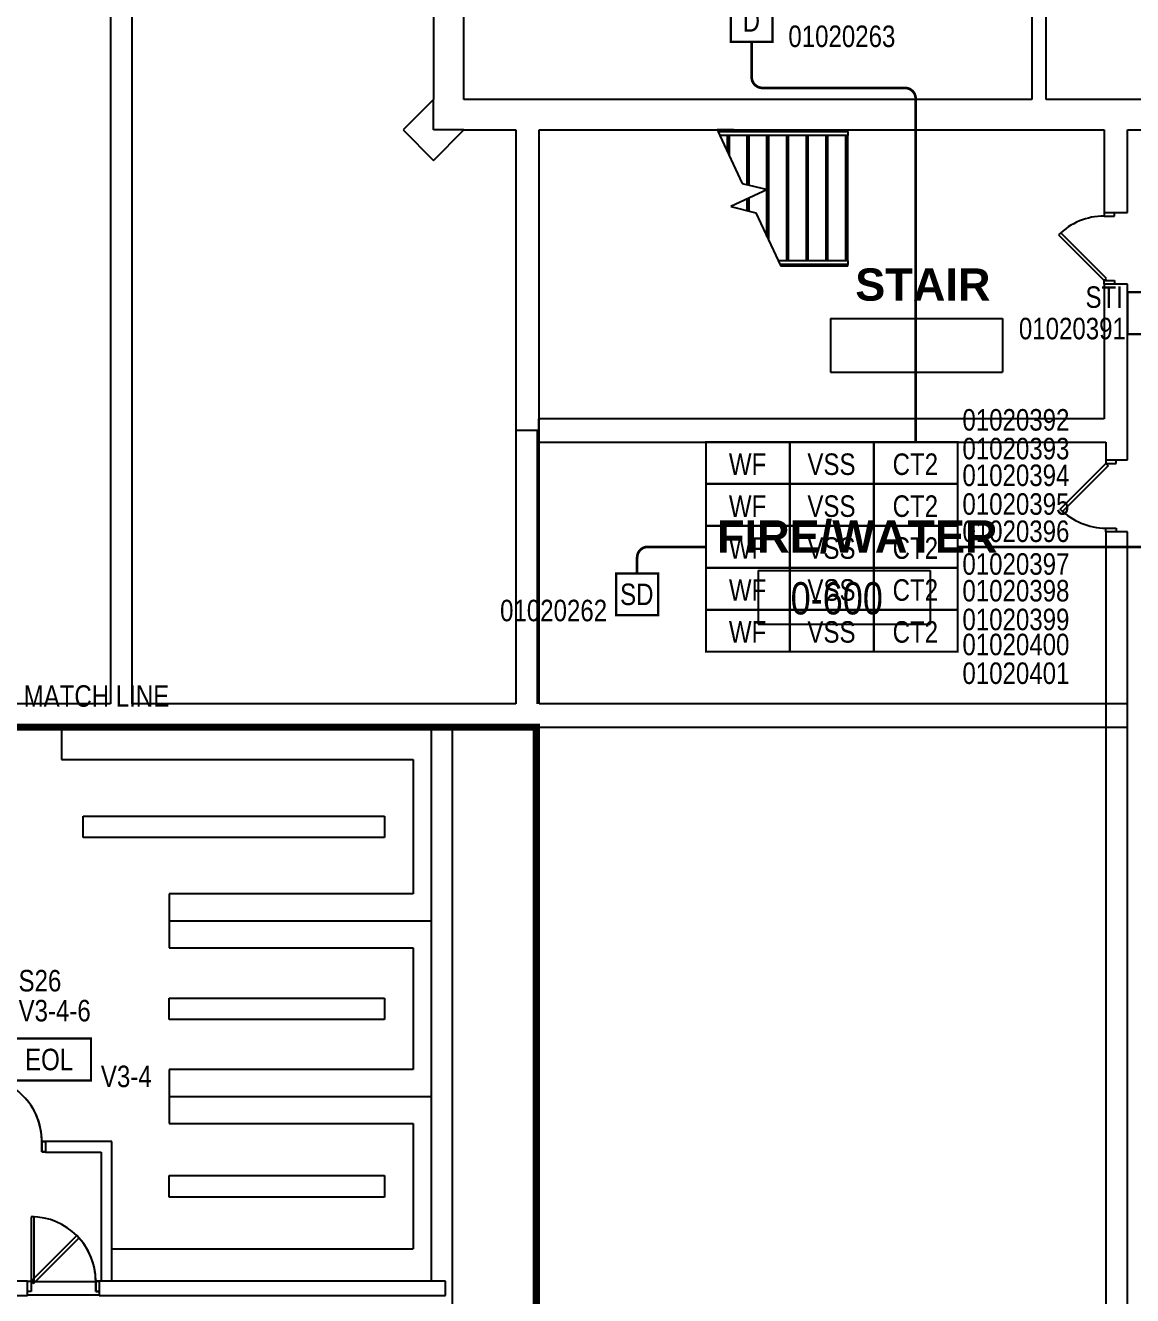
# Model space of a CAD drawing. Header units: inches. Extents: x 3516 to 15434, y -1454 to 5991.
# Drawn here: x 11513 to 12130, y 3495 to 4203 of the extents above; entities that cross this region are included whole.
import ezdxf
from ezdxf.enums import TextEntityAlignment as Align

# ---------------------------------------------------------------- set-up
doc = ezdxf.new("R2010")
doc.units = ezdxf.units.IN
doc.header["$LTSCALE"] = 0.25
doc.header["$MEASUREMENT"] = 0
for name, color, linetype in [('AMPLIFIER', 1, 'Continuous'), ('BACKGROUND', 8, 'Continuous'), ('CONDUIT', 6, 'Continuous'), ('EOL', 1, 'Continuous'), ('HEAT DETECTOR', 1, 'Continuous'), ('MONITOR MODULE', 1, 'Continuous'), ('PULL STATION', 1, 'Continuous'), ('SMOKE DETECTOR', 1, 'Continuous'), ('SPEAKER STROBE', 1, 'Continuous'), ('TAMPER SWITCH', 1, 'Continuous'), ('WATERFLOW SWITCH', 1, 'Continuous')]:
    doc.layers.add(name, color=color, linetype=linetype)
doc.styles.add('Arial', font='arial.ttf', dxfattribs={"width": 0.8})
doc.styles.add('Arial_B_1', font='arialbd.ttf', dxfattribs={"height": 0.09375})
doc.styles.add('ESSCOE_TEXT', font='arial.ttf', dxfattribs={"width": 0.8, "height": 12})

# ---------------------------------------------------------------- blocks, each defined once
blk = doc.blocks.new('SIGA-278')
at = {"layer": 'PULL STATION', "const_width": 1.3}
blk.add_lwpolyline([(-11.5, -11.68), (-11.5, 11.7), (11.89, 11.7), (11.89, -11.68)], close=True, dxfattribs=at)
at = {"layer": 'PULL STATION', "style": 'Arial', "width": 0.8}
blk.add_text('S', height=12, dxfattribs=at).set_placement((0, 0), align=Align.MIDDLE)
for tag, p in [('ADDRESS', (20.64, 8.96)), ('ZONE', (20.64, -8.58))]:
    blk.add_attdef(tag, text='', height=12, dxfattribs=at).set_placement(p, align=Align.MIDDLE_LEFT)
blk.add_attdef('SUBSCRIPT', text='', height=12, dxfattribs=at).set_placement((-16.56, -9.02), align=Align.MIDDLE_RIGHT)
blk = doc.blocks.new('SIGA-HRD')
at = {"layer": 'HEAT DETECTOR', "const_width": 1.3}
blk.add_lwpolyline([(-11.5, -11.68), (-11.5, 11.7), (11.89, 11.7), (11.89, -11.68)], close=True, dxfattribs=at)
at = {"layer": 'HEAT DETECTOR', "style": 'Arial', "width": 0.8}
blk.add_text('D', height=12, dxfattribs=at).set_placement((0, 0), align=Align.MIDDLE)
for tag, p in [('ADDRESS', (20.64, 8.96)), ('ZONE', (20.64, -8.58))]:
    blk.add_attdef(tag, text='', height=12, dxfattribs=at).set_placement(p, align=Align.MIDDLE_LEFT)
blk.add_attdef('SUBSCRIPT', text='', height=12, dxfattribs=at).set_placement((-16.56, -9.02), align=Align.MIDDLE_RIGHT)
blk = doc.blocks.new('SIGA-CT2')
at = {"layer": 'MONITOR MODULE', "const_width": 1.25}
blk.add_lwpolyline([(-23.19, 12.37), (23.58, 12.37), (23.58, -11.01), (-23.19, -11.01)], close=True, dxfattribs=at)
at = {"layer": 'MONITOR MODULE', "style": 'Arial', "width": 0.8}
blk.add_text('CT2', height=12, dxfattribs=at).set_placement((0, 0), align=Align.MIDDLE)
blk = doc.blocks.new('WATERFLOW SWITCH')
at = {"layer": 'WATERFLOW SWITCH', "const_width": 1.25}
blk.add_lwpolyline([(-23.19, 12.37), (23.58, 12.37), (23.58, -11.01), (-23.19, -11.01)], close=True, dxfattribs=at)
at = {"layer": 'WATERFLOW SWITCH', "style": 'Arial', "width": 0.8}
blk.add_text('WF', height=12, dxfattribs=at).set_placement((0, 0), align=Align.MIDDLE)
for tag, p in [('ADDRESS', (28.76, 11.59)), ('ZONE', (29.08, -8.75))]:
    blk.add_attdef(tag, text='', height=12, dxfattribs=at).set_placement(p, align=Align.MIDDLE_LEFT)
blk = doc.blocks.new('G4-S7VM')
at = {"layer": 'SPEAKER STROBE', "const_width": 1.46}
blk.add_lwpolyline([(13.83, 0.21), (7.08, 11.9), (-6.42, 11.9), (-13.17, 0.21), (-6.42, -11.49), (7.08, -11.49)], close=True, dxfattribs=at)
at = {"layer": 'SPEAKER STROBE', "style": 'Arial', "width": 0.8}
blk.add_text('SV', height=12, dxfattribs=at).set_placement((0, 0), align=Align.MIDDLE)
for tag, p in [('W', (-12.95, 11.52)), ('CANDELA', (-12.62, -8.82)), ('1/2W', (-12.62, -29.16))]:
    blk.add_attdef(tag, text='', height=12, dxfattribs=at).set_placement(p, align=Align.MIDDLE_RIGHT)
for tag, p in [('Speaker_Circuit', (16.8, 11.52)), ('Visual_Circuit', (16.8, -8.82))]:
    blk.add_attdef(tag, text='', height=12, dxfattribs=at).set_placement(p, align=Align.MIDDLE_LEFT)
blk = doc.blocks.new('SIGA-PD')
at = {"layer": 'SMOKE DETECTOR', "const_width": 1.3}
blk.add_lwpolyline([(-11.5, -11.68), (-11.5, 11.7), (11.89, 11.7), (11.89, -11.68)], close=True, dxfattribs=at)
at = {"layer": 'SMOKE DETECTOR', "style": 'Arial', "width": 0.8}
blk.add_text('SD', height=12, dxfattribs=at).set_placement((0, 0), align=Align.MIDDLE)
for tag, p in [('ADDRESS', (20.64, 8.96)), ('ZONE', (20.64, -8.58))]:
    blk.add_attdef(tag, text='', height=12, dxfattribs=at).set_placement(p, align=Align.MIDDLE_LEFT)
blk.add_attdef('SUBSCRIPT', text='', height=12, dxfattribs=at).set_placement((-16.56, -9.02), align=Align.MIDDLE_RIGHT)
blk = doc.blocks.new('TAMPER SWITCH')
at = {"layer": 'TAMPER SWITCH', "const_width": 1.25}
blk.add_lwpolyline([(-23.39, 12.13), (23.38, 12.13), (23.38, -11.26), (-23.39, -11.26)], close=True, dxfattribs=at)
at = {"layer": 'TAMPER SWITCH', "style": 'Arial', "width": 0.8}
blk.add_text('VSS', height=12, dxfattribs=at).set_placement((-0.2, -0.24), align=Align.MIDDLE)
for tag, p in [('ADDRESS', (28.56, 11.34)), ('ZONE', (28.88, -9))]:
    blk.add_attdef(tag, text='', height=12, dxfattribs=at).set_placement(p, align=Align.MIDDLE_LEFT)
blk = doc.blocks.new('EOLR')
at = {"layer": 'EOL', "const_width": 1.25}
blk.add_lwpolyline([(-23.38, 11.69), (23.38, 11.69), (23.38, -11.69), (-23.38, -11.69)], close=True, dxfattribs=at)
at = {"layer": 'EOL', "style": 'Arial', "width": 0.8}
blk.add_text('EOL', height=12, dxfattribs=at).set_placement((0, 0), align=Align.MIDDLE)
for tag, p in [('CIRCUIT#', (28.56, 10.91)), ('EOL_VALUE', (28.88, -9.43))]:
    blk.add_attdef(tag, text='', height=12, dxfattribs=at).set_placement(p, align=Align.MIDDLE_LEFT)

msp = doc.modelspace()

# ---------------------------------------------------------------- linework, layer by layer
at = {"lineweight": 0, "const_width": 4}
msp.add_lwpolyline([(11848.9, 3068.14), (11797.95, 3068.14), (11797.95, 3812.13), (11579.57, 3812.13), (11498.57, 3812.13), (11498.57, 5988.61)], dxfattribs=at)
at = {"layer": 'BACKGROUND'}
for p, q in [((11560.53, 4447.13), (11560.53, 3825.13)), ((11572.53, 3825.13), (11572.53, 4447.13)), ((11740.53, 4423.13), (11740.53, 4162.09)), ((11757.53, 4162.13), (11757.53, 4333.13)), ((12074.28, 4272.73), (12074.28, 4162.13)), ((12082.28, 4162.13), (12082.28, 4276.89)), ((11740.53, 4162.09), (11723.58, 4145.13)), ((11740.53, 4145.13), (11740.53, 4162.09)), ((12074.28, 4162.13), (11757.53, 4162.13)), ((12513.53, 4162.13), (12082.28, 4162.13)), ((11723.58, 4145.13), (11740.55, 4128.16)), ((11757.52, 4145.13), (11740.53, 4145.13)), ((11740.55, 4128.16), (11757.52, 4145.13)), ((11757.52, 4145.13), (11786.53, 4145.13)), ((11786.53, 4145.13), (11786.53, 3825.13)), ((11799.53, 4145.13), (11898.81, 4145.13)), ((11799.53, 3825.13), (11799.53, 4145.13)), ((11908.03, 4145.13), (11898.81, 4145.13)), ((11898.81, 4145.13), (11899.28, 4144.13)), ((11899.28, 4144.13), (11900.21, 4142.13)), ((11971.53, 4144.13), (11899.28, 4144.13)), ((11908.03, 4145.13), (12114.53, 4145.13)), ((11971.53, 4144.13), (11971.53, 4145.13)), ((11971.53, 4144.13), (11971.53, 4142.13)), ((12114.53, 4145.13), (12114.53, 4099.13)), ((12127.53, 4145.13), (12513.53, 4145.13)), ((12127.53, 4099.13), (12127.53, 4145.13)), ((11900.21, 4142.13), (11912.73, 4115.29)), ((11971.53, 4142.13), (11900.21, 4142.13)), ((11904.53, 4132.87), (11904.53, 4142.13)), ((11905.53, 4130.72), (11905.53, 4142.13)), ((11915.53, 4114.61), (11915.53, 4142.13)), ((11916.53, 4114.36), (11916.53, 4142.13)), ((11926.53, 4111.93), (11926.53, 4142.13)), ((11927.53, 4083.54), (11927.53, 4142.13)), ((11937.53, 4072.13), (11937.53, 4142.13)), ((11938.53, 4072.13), (11938.53, 4142.13)), ((11948.53, 4072.13), (11948.53, 4142.13)), ((11949.53, 4072.13), (11949.53, 4142.13)), ((11959.53, 4072.13), (11959.53, 4142.13)), ((11960.53, 4072.13), (11960.53, 4142.13)), ((11970.53, 4072.13), (11970.53, 4142.13)), ((11971.53, 4072.13), (11971.53, 4142.13)), ((11926.73, 4111.89), (11906.34, 4102.38)), ((11912.73, 4115.29), (11926.73, 4111.89)), ((11926.53, 4085.69), (11926.53, 4111.79)), ((11906.34, 4102.38), (11920.34, 4098.97)), ((11915.53, 4100.14), (11915.53, 4106.67)), ((11916.53, 4099.9), (11916.53, 4107.13)), ((11920.34, 4098.97), (11934.25, 4069.13)), ((12114.53, 4099.13), (12127.53, 4099.13)), ((12114.53, 4099.13), (12114.53, 4097.13)), ((12114.53, 4097.13), (12120.28, 4097.13)), ((12120.28, 4097.13), (12120.28, 4099.13)), ((12090.31, 4087.82), (12089.08, 4086.59)), ((12115.77, 4062.37), (12090.31, 4087.82)), ((12089.08, 4086.59), (12114.53, 4061.13)), ((11932.85, 4072.13), (11933.79, 4070.13)), ((11971.53, 4072.13), (11932.85, 4072.13)), ((11971.53, 4070.13), (11933.79, 4070.13)), ((11971.53, 4069.13), (11934.25, 4069.13)), ((11971.53, 4072.13), (11971.53, 4070.13)), ((11971.53, 4069.13), (11971.53, 4070.13)), ((12114.53, 4061.13), (12115.77, 4062.37)), ((12114.53, 4061.13), (12120.28, 4061.13)), ((12114.53, 4059.13), (12114.53, 4061.13)), ((12127.53, 4059.13), (12114.53, 4059.13)), ((12114.53, 4059.13), (12114.53, 3984.13)), ((12120.28, 4061.13), (12120.28, 4059.13)), ((12127.53, 3961.13), (12127.53, 4059.13)), ((11961.92, 4040.03), (12057.92, 4040.03)), ((11961.92, 4040.03), (11961.92, 4010.03)), ((12057.92, 4040.03), (12057.92, 4010.03)), ((11961.92, 4010.03), (12057.92, 4010.03)), ((12114.53, 3984.13), (11799.03, 3984.13)), ((11799.03, 3984.13), (11799.03, 3971.13)), ((11798.53, 3977.63), (11786.53, 3977.63)), ((11798.53, 3825.13), (11798.53, 3977.63)), ((11799.03, 3971.13), (12115.53, 3971.13)), ((12115.53, 3971.13), (12115.53, 3961.13)), ((12115.53, 3961.13), (12127.53, 3961.13)), ((12115.53, 3961.13), (12115.53, 3959.13)), ((12121.28, 3959.13), (12121.28, 3961.13)), ((12090.08, 3933.68), (12115.53, 3959.13)), ((12116.77, 3957.89), (12091.31, 3932.44)), ((12115.53, 3959.13), (12121.28, 3959.13)), ((12115.53, 3959.13), (12116.77, 3957.89)), ((12091.31, 3932.44), (12090.08, 3933.68)), ((12115.53, 3923.13), (12121.28, 3923.13)), ((12115.53, 3921.13), (12115.53, 3923.13)), ((12115.53, 3921.13), (12115.53, 3396.88)), ((12127.53, 3921.13), (12115.53, 3921.13)), ((12121.28, 3923.13), (12121.28, 3921.13)), ((12127.53, 3384.88), (12127.53, 3921.13)), ((11921.52, 3899.57), (12017.52, 3899.57)), ((11921.52, 3899.57), (11921.52, 3869.57)), ((12017.52, 3899.57), (12017.52, 3869.57)), ((11921.52, 3869.57), (12017.52, 3869.57)), ((11560.53, 3825.13), (10574.03, 3825.13)), ((11786.53, 3825.13), (11572.53, 3825.13)), ((12127.53, 3825.13), (11799.53, 3825.13)), ((11490.95, 3812.13), (11739.17, 3812.13)), ((11533.17, 3812.13), (11533.17, 3794.13)), ((11739.17, 3812.13), (11739.17, 3503.13)), ((11751.17, 3812.13), (12127.53, 3812.13)), ((11751.17, 3455.63), (11751.17, 3812.13)), ((11533.17, 3794.13), (11729.17, 3794.13)), ((11729.17, 3794.13), (11729.17, 3719.13)), ((11545.17, 3762.57), (11713.17, 3762.57)), ((11545.17, 3750.57), (11545.17, 3762.57)), ((11713.17, 3762.57), (11713.17, 3750.57)), ((11713.17, 3750.57), (11545.17, 3750.57)), ((11729.17, 3719.13), (11593.17, 3719.13)), ((11593.17, 3719.13), (11593.17, 3689.13)), ((11593.17, 3704.13), (11739.17, 3704.13)), ((11593.17, 3689.13), (11729.17, 3689.13)), ((11729.17, 3689.13), (11729.17, 3621.13)), ((11593.17, 3661.07), (11713.17, 3661.07)), ((11593.17, 3649.07), (11593.17, 3661.07)), ((11713.17, 3661.07), (11713.17, 3649.07)), ((11713.17, 3649.07), (11593.17, 3649.07)), ((11729.17, 3621.13), (11593.17, 3621.13)), ((11593.17, 3621.13), (11593.17, 3591.13)), ((11593.17, 3606.13), (11739.17, 3606.13)), ((11593.17, 3591.13), (11729.17, 3591.13)), ((11729.17, 3591.13), (11729.17, 3521.13)), ((11522.19, 3581.13), (11522.19, 3575.38)), ((11524.19, 3581.13), (11522.19, 3581.13)), ((11522.19, 3581.13), (11524.19, 3581.13)), ((11522.19, 3575.38), (11522.19, 3581.13)), ((11561.19, 3581.13), (11524.19, 3581.13)), ((11524.19, 3581.13), (11524.19, 3575.13)), ((11524.19, 3581.13), (11524.19, 3575.38)), ((11561.19, 3575.13), (11561.19, 3581.13)), ((11522.19, 3575.38), (11524.19, 3575.38)), ((11524.19, 3575.38), (11522.19, 3575.38)), ((11524.19, 3575.13), (11555.19, 3575.13)), ((11555.19, 3575.13), (11555.19, 3503.13)), ((11561.19, 3503.13), (11561.19, 3575.13)), ((11593.17, 3562.07), (11713.17, 3562.07)), ((11593.17, 3550.07), (11593.17, 3562.07)), ((11713.17, 3562.07), (11713.17, 3550.07)), ((11713.17, 3550.07), (11593.17, 3550.07)), ((11517.94, 3539.13), (11516.19, 3539.13)), ((11516.19, 3539.13), (11516.19, 3503.13)), ((11517.94, 3503.13), (11517.94, 3539.13)), ((11541.65, 3528.59), (11516.19, 3503.13)), ((11542.89, 3527.35), (11541.65, 3528.59)), ((11517.43, 3501.89), (11542.89, 3527.35)), ((11561.19, 3521.13), (11729.17, 3521.13)), ((11514.19, 3503.13), (11479.19, 3503.13)), ((11514.19, 3503.13), (11491.53, 3503.13)), ((11514.19, 3495.13), (11514.19, 3503.13)), ((11514.19, 3503.13), (11516.19, 3503.13)), ((11514.19, 3495.13), (11514.19, 3503.13)), ((11514.19, 3503.13), (11516.19, 3503.13)), ((11514.19, 3497.38), (11514.19, 3503.13)), ((11516.19, 3503.13), (11516.19, 3497.38)), ((11516.19, 3503.13), (11517.43, 3501.89)), ((11516.19, 3503.13), (11517.94, 3503.13)), ((11516.19, 3503.13), (11516.19, 3497.38)), ((11516.19, 3502.94), (11552.19, 3502.94)), ((11552.19, 3503.13), (11552.19, 3497.38)), ((11554.19, 3503.13), (11552.19, 3503.13)), ((11552.19, 3503.13), (11554.19, 3503.13)), ((11552.19, 3497.38), (11552.19, 3503.13)), ((11555.19, 3503.13), (11554.19, 3503.13)), ((11554.19, 3503.13), (11554.19, 3495.13)), ((11739.17, 3503.13), (11554.19, 3503.13)), ((11554.19, 3503.13), (11554.19, 3495.13)), ((11554.19, 3503.13), (11554.19, 3497.38)), ((11747.17, 3503.13), (11561.19, 3503.13)), ((11747.17, 3495.13), (11747.17, 3503.13)), ((11171.95, 3495.13), (11514.19, 3495.13)), ((11172.45, 3495.13), (11514.19, 3495.13)), ((11516.19, 3497.38), (11514.19, 3497.38)), ((11516.19, 3497.38), (11514.19, 3497.38)), ((11554.19, 3495.32), (11514.19, 3495.32)), ((11552.19, 3497.38), (11554.19, 3497.38)), ((11554.19, 3497.38), (11552.19, 3497.38)), ((11554.19, 3495.13), (11747.17, 3495.13)), ((11554.19, 3495.13), (11739.17, 3495.13))]:
    msp.add_line(p, q, dxfattribs=at)
for centre, start, end in [((12114.53, 4061.13), 90, 135), ((12115.53, 3959.13), 225, 270), ((11486.19, 3581.13), 0, 90), ((11486.19, 3581.13), 0, 45), ((11516.19, 3503.13), 0, 90), ((11516.19, 3503.13), 0, 45)]:
    msp.add_arc(centre, 36, start, end, dxfattribs=at)
at = {"layer": 'CONDUIT', "lineweight": 0, "const_width": 1.5}
for points in [[(12009.44, 3971.13), (12009.44, 4162.59, 0.414214), (12003.44, 4168.59), (11924, 4168.59, -0.414214), (11918, 4174.59), (11918, 4194.28)], [(11892.53, 3912.67), (11860.12, 3912.67, 0.414214), (11854.12, 3906.67), (11854.12, 3897.89)]]:
    msp.add_lwpolyline(points, format="xyb", dxfattribs=at)
msp.add_lwpolyline([(12032.82, 3912.67), (12169.59, 3912.67)], dxfattribs=at)

# ---------------------------------------------------------------- block references
at = {"layer": 'EOL'}
msp.add_blockref('EOLR', (11526.2, 3626.8), dxfattribs=at).add_auto_attribs({'EOL_VALUE': 'V3-4'})
at = {"layer": 'HEAT DETECTOR'}
ref = msp.add_blockref('SIGA-HRD', (11917.8, 4205.96), dxfattribs=at)
ref.add_attrib('ADDRESS', '01020263', dxfattribs={"height": 12, "style": 'Arial', "width": 0.8}).set_placement((11938.45, 4197.38), align=Align.MIDDLE_LEFT)
at = {"layer": 'MONITOR MODULE'}
for p in [(12009.25, 3958.76), (12009.25, 3935.38), (12009.25, 3911.99), (12009.25, 3888.61), (12009.25, 3865.23)]:
    msp.add_blockref('SIGA-CT2', p, dxfattribs=at)
at = {"layer": 'PULL STATION'}
ref = msp.add_blockref('SIGA-278', (12139.03, 4042.98), dxfattribs=at)
ref.add_attrib('ADDRESS', 'STI', dxfattribs={"height": 12, "style": 'Arial', "width": 0.8}).set_placement((12104.14, 4051.94), align=Align.MIDDLE_LEFT)
ref.add_attrib('ZONE', '01020391', dxfattribs={"height": 12, "style": 'Arial', "width": 0.8}).set_placement((12067, 4034.4), align=Align.MIDDLE_LEFT)
at = {"layer": 'SMOKE DETECTOR'}
msp.add_blockref('SIGA-PD', (11853.92, 3886.19), dxfattribs=at).add_auto_attribs({'SUBSCRIPT': '01020262'})
at = {"layer": 'SPEAKER STROBE'}
ref = msp.add_blockref('G4-S7VM', (11492.37, 3644.13), dxfattribs=at)
ref.add_attrib('W', 'W,WG,1W', dxfattribs={"height": 12, "style": 'Arial', "width": 0.8}).set_placement((11479.42, 3655.65), align=Align.MIDDLE_RIGHT)
ref.add_attrib('Speaker_Circuit', 'S26', dxfattribs={"height": 12, "style": 'Arial', "width": 0.8}).set_placement((11509.17, 3670.74), align=Align.MIDDLE_LEFT)
ref.add_attrib('Visual_Circuit', 'V3-4-6', dxfattribs={"height": 12, "style": 'Arial', "width": 0.8}).set_placement((11509.17, 3654.05), align=Align.MIDDLE_LEFT)
ref.add_attrib('CANDELA', '30cd', dxfattribs={"height": 12, "style": 'Arial', "width": 0.8}).set_placement((11479.74, 3635.31), align=Align.MIDDLE_RIGHT)
at = {"layer": 'TAMPER SWITCH'}
for p in [(11962.68, 3959), (11962.68, 3935.62), (11962.68, 3912.24), (11962.68, 3888.86), (11962.68, 3865.47)]:
    msp.add_blockref('TAMPER SWITCH', p, dxfattribs=at)
at = {"layer": 'WATERFLOW SWITCH'}
for p in [(11915.71, 3958.76), (11915.71, 3935.38), (11915.71, 3911.99), (11915.71, 3888.61), (11915.71, 3865.23)]:
    msp.add_blockref('WATERFLOW SWITCH', p, dxfattribs=at)

# ---------------------------------------------------------------- texts
at = {"lineweight": 0, "style": 'ESSCOE_TEXT', "width": 0.8}
msp.add_text('MATCH LINE', height=12, dxfattribs=at).set_placement((11512, 3823.5))
at = {"layer": 'AMPLIFIER', "style": 'ESSCOE_TEXT', "width": 0.8}
for s, p in [('01020392', (12095.17, 3983.5)), ('01020393', (12095.17, 3967.47)), ('01020394', (12095.17, 3952.58)), ('01020395', (12095.17, 3936.55)), ('01020396', (12095.17, 3921.37)), ('01020397', (12095.17, 3903.1)), ('01020398', (12095.17, 3888.22)), ('01020399', (12095.17, 3872.18)), ('01020400', (12095.17, 3858.23)), ('01020401', (12095.17, 3842.2))]:
    msp.add_text(s, height=12, dxfattribs=at).set_placement(p, align=Align.MIDDLE_RIGHT)
at = {"layer": 'BACKGROUND', "char_height": 18, "attachment_point": 1}
for s, insert, width, style in [('STAIR', (11975.72, 4067.94), 82.3554, 'Arial_B_1'), ('FIRE/WATER', (11898.69, 3927.48), 171.2556, 'Arial_B_1'), ('0-600', (11939.72, 3892.99), 70.3566, 'Arial')]:
    msp.add_mtext(s, dxfattribs=dict(at, insert=insert, width=width, style=style))

doc.saveas('drawing.dxf')
